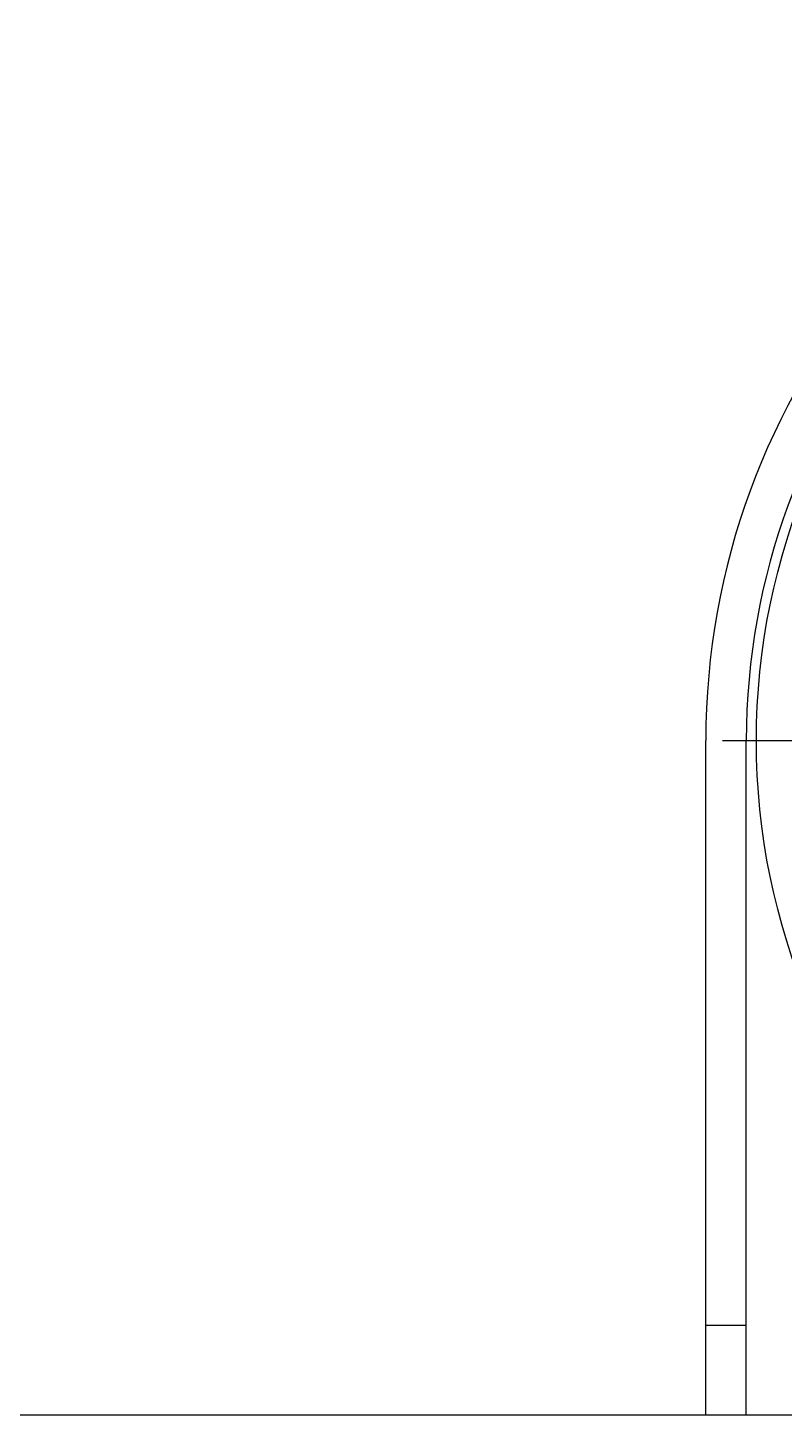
# Model space of a CAD drawing. Extents: x 1382187 to 1725648, y 860327 to 1571294.
# Drawn here: x 1530892 to 1531302, y 1235306 to 1236057 of the extents above; entities that cross this region are included whole.
import ezdxf

# ---------------------------------------------------------------- set-up
doc = ezdxf.new("R2010")
doc.units = 0
doc.header["$LTSCALE"] = 1000
doc.header["$MEASUREMENT"] = 0
doc.linetypes.add('CENTER', pattern=[8, 5, -1, 1, -1])

msp = doc.modelspace()

# ---------------------------------------------------------------- linework, layer by layer
at = {"linetype": 'Continuous'}
for p, q in [((1531259.26, 1235305.73), (1531259.26, 1235670.9)), ((1531281.18, 1235305.73), (1531281.18, 1235670.9)), ((1531281.18, 1235354.3), (1531259.26, 1235354.3))]:
    msp.add_line(p, q, dxfattribs=at)
at = {"color": 0, "linetype": 'CENTER'}
msp.add_line((1531268.22, 1235670.9), (1532035.44, 1235670.9), dxfattribs=at)
msp.add_line((1535631.13, 1235305.73), (1530084.53, 1235305.73))
at = {"linetype": 'Continuous'}
msp.add_circle((1531651.83, 1235670.9), 365.17, dxfattribs=at)
for radius in [392.57, 370.65]:
    msp.add_arc((1531651.83, 1235670.9), radius, 100.562, 180, dxfattribs=at)

doc.saveas('drawing.dxf')
